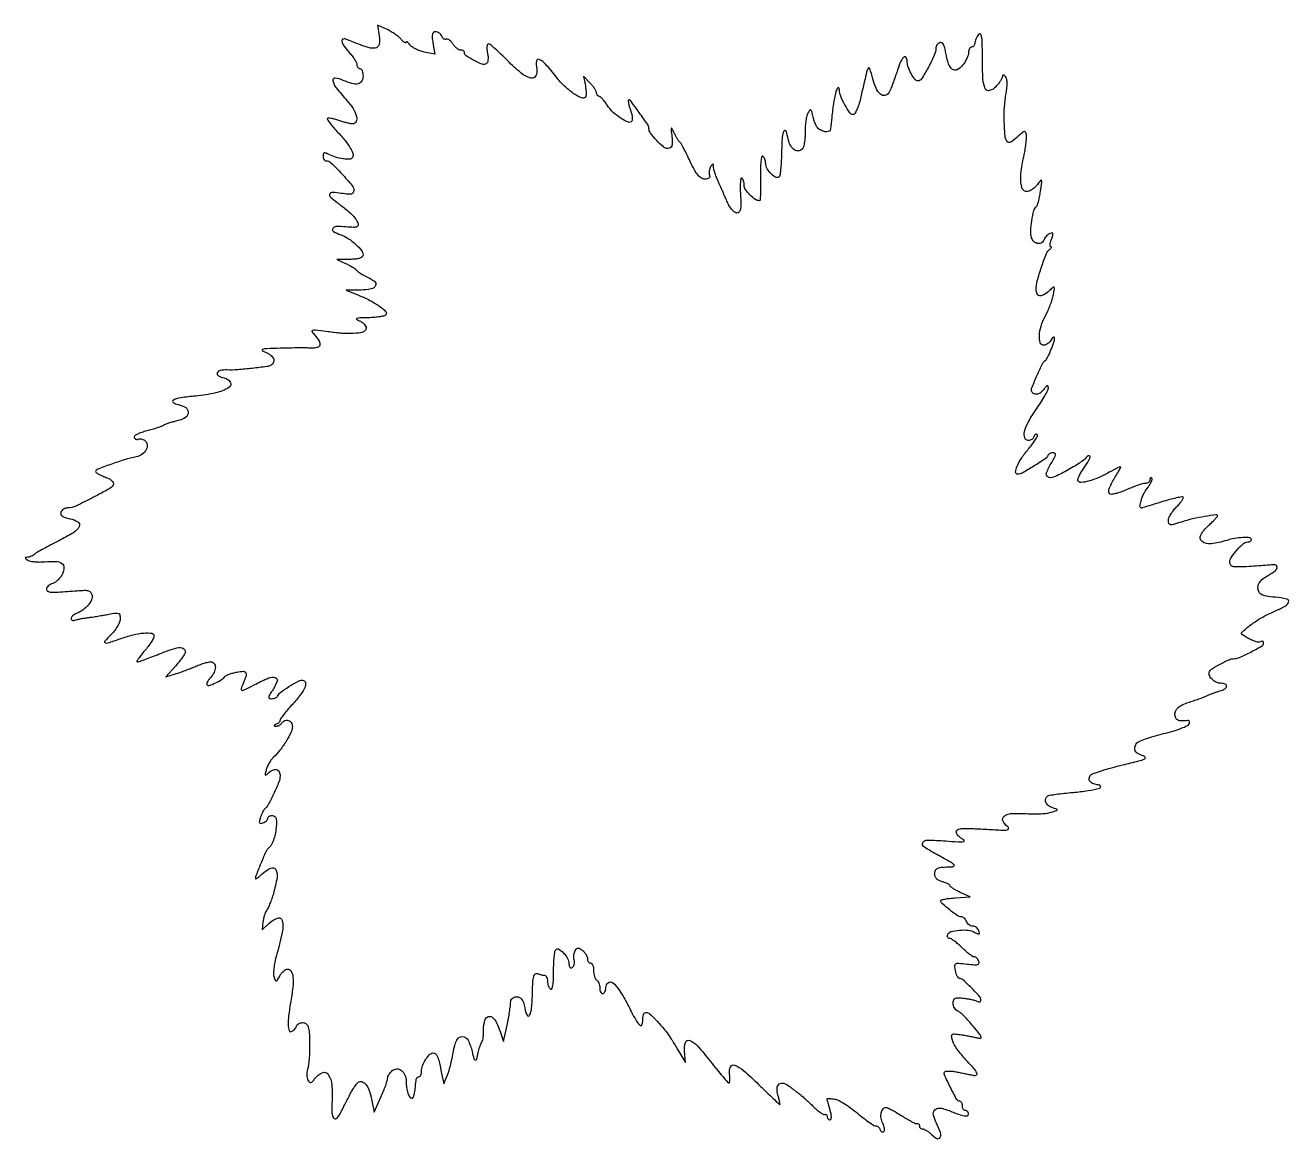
# Model space of a CAD drawing. Extents: x 0 to 411, y 0 to 362.
import ezdxf

# ---------------------------------------------------------------- set-up
doc = ezdxf.new("R2010")
doc.units = 0

msp = doc.modelspace()

# ---------------------------------------------------------------- linework, layer by layer
msp.add_lwpolyline([(115.286939, 358.619231, -0.097215), (115.194819, 355.824182, -0.319107), (113.889245, 354.664606, -0.114981), (110.983449, 355.016461, -0.012898), (104.75, 357.471929, 0.150533), (103.513009, 357.598822, 0.407743), (103.061791, 356.939096, 0.114371), (103.731744, 355.364218, 0.029435), (105.5, 353.216574, -0.021322), (106.457009, 352.091908, -0.024718), (107.265625, 350.942238, -0.024851), (107.845128, 349.915521, -0.116563), (108, 349.260218, 0.077842), (108.075407, 348.778794, 0.090252), (108.29375, 348.370189, 0.10078), (108.618625, 348.097028, 0.125213), (109, 348, -0.226478), (109.382936, 347.817169, -0.074992), (109.70625, 347.265625, -0.057076), (109.926884, 346.457356, -0.038131), (110, 345.5, -0.13637), (109.547984, 343.873507, -0.20907), (108.372482, 343.040578, -0.121384), (106.384314, 343.114832, -0.03717), (103.542827, 344.162441, 0.077016), (100.955988, 344.888955, 0.50583), (100.174992, 344.057746, 0.123382), (101.234333, 341.7348, 0.016558), (104.75, 337.615452, -0.044126), (106.779407, 334.953707, -0.079872), (107.853211, 332.440664, -0.15814), (107.734717, 330.732975, -0.306007), (106.649223, 330, -0.048295), (105.925276, 330.070089, -0.011842), (104.755158, 330.327713, -0.012018), (103.42248, 330.688564, -0.011741), (102.098177, 331.11562, 0.016211), (100.838549, 331.509427, 0.023495), (99.702287, 331.767827, 0.020661), (98.780388, 331.893339, 0.22346), (98.435952, 331.769285, 0.353158), (98.399815, 331.431026, 0.014362), (99.143625, 330.346745, 0.019592), (100.177627, 329.039361, 0.011949), (101.493755, 327.575299, -0.016092), (104.155029, 324.565103, -0.039587), (105.85093, 322.152225, -0.057129), (106.684101, 320.283363, -0.218064), (106.529977, 319.048504, -0.251192), (105.609146, 318.515114, -0.041676), (103.491927, 318.62209, -0.041729), (101.050324, 319.160898, -0.047734), (98.845299, 320.082794, 0.02835), (97.916605, 320.51402, 0.168187), (97.389678, 320.537628, 0.259386), (97.09413, 320.235706, 0.066885), (97, 319.535184, 0.060738), (97.071577, 318.948127, 0.079371), (97.282399, 318.45096, 0.097336), (97.594695, 318.1181, 0.157074), (97.961357, 318, -0.194543), (99.557766, 317.354427, -0.013117), (103.068135, 313.777389, -0.013746), (106.371882, 310.02777, -0.175463), (107, 308.292985, -0.149478), (106.778587, 307.568915, -0.19072), (106.207515, 307.177918, -0.081467), (105.093562, 307.110022, -0.014217), (103, 307.384009, 0.024074), (100.08104, 307.707655, 0.306747), (99.178854, 307.175429, 0.330695), (99.375004, 306.188566, 0.025956), (101.581193, 304.390073, -0.009219), (104.463743, 302.196558, -0.027098), (106.332446, 300.547292, -0.039653), (107.541086, 299.153146, -0.070162), (108.26264, 297.816154, -0.117479), (108.365989, 296.965559, -0.288814), (107.988885, 296.494719, -0.094039), (106.937703, 296.34053, -0.009856), (104.44323, 296.494371, 0.026241), (101.301149, 296.585003, 0.246677), (100.158192, 295.949678, 0.431636), (100.378807, 295.029006, 0.039646), (102.75, 293.908637, -0.052633), (105.240084, 292.652147, -0.041205), (107.642203, 290.807591, -0.041447), (109.472681, 288.845607, -0.168542), (110, 287.325686, -0.225899), (109.723575, 286.745073, -0.090858), (108.933212, 286.312372, -0.054552), (107.622167, 286.031994, -0.020648), (105.75, 285.918781), (101.5, 285.837562), (104.340207, 284.58184, -0.017099), (105.475902, 284.032564, -0.018567), (106.539917, 283.420796, -0.018384), (107.408034, 282.832352, -0.080931), (107.840207, 282.392705, 0.079916), (108.268223, 281.955526, 0.018924), (109.113998, 281.378571, 0.018999), (110.148843, 280.78218, 0.017718), (111.25, 280.251084, -0.064044), (113.696602, 278.778279, -0.347037), (114.030533, 277.370776, -0.241954), (112.630875, 276.282494, -0.043843), (109.25, 275.948472), (104.5, 275.896944), (108.5, 274.283864, -0.023814), (112.190723, 272.58702, -0.034798), (115.242843, 270.723608, -0.037756), (117.318311, 268.999561, -0.352535), (117.452741, 267.923533, -0.193797), (116.957115, 267.558834, -0.020474), (115.52478, 267.252668, -0.022924), (113.720926, 267.028199, -0.01644), (111.690983, 266.936614, 0.005195), (108.972464, 266.875163, 0.071349), (108.003167, 266.703335, 0.609589), (107.95653, 266.41065, 0.063018), (108.75, 265.968838, -0.05432), (109.610511, 265.509056, -0.056546), (110.339062, 264.880022, -0.062859), (110.835196, 264.18514, -0.124258), (111, 263.532224, -0.212938), (110.624572, 262.690652, -0.1214), (109.623771, 262.156887, -0.050202), (107.679264, 261.866938, -0.00894), (104, 261.757187, -0.030621), (103.639163, 261.774985, -0.000805), (102.042543, 261.954747, -0.001691), (100.167419, 262.17535, -0.001155), (98.038445, 262.438115, 0.003444), (94.440436, 262.865485, 0.105917), (93.547506, 262.776156, 0.500113), (93.404108, 262.360984, 0.035178), (94.288445, 261.233766, -0.046369), (95.696073, 259.354545, -0.200741), (95.905418, 258.005967, -0.277534), (95.099654, 257.197385, -0.078044), (93.25, 257.030596, 0.014117), (91.725639, 257.087956, 0.003102), (89.104687, 257.096284, 0.003225), (86.073049, 257.067555, 0.003095), (83, 256.999582, 0.003134), (78.649574, 256.849115, 0.056587), (77.274759, 256.635853, 0.630097), (77.208584, 256.270818, 0.062407), (78.25, 255.700578, -0.063238), (79.924658, 254.77999, -0.132335), (80.851089, 253.631356, -0.200811), (80.872938, 252.495449, -0.161406), (80.081439, 251.550332, -0.104564), (78.640475, 251.032159, -0.006074), (73.971715, 250.447008, -0.010049), (69.244278, 250.008766, -0.025876), (65.815738, 249.938131, 0.052357), (63.509979, 249.768406, 0.264796), (62.556828, 248.972392, 0.383145), (62.921747, 248.043968, 0.066878), (64.860028, 247.377994, -0.215005), (66.800881, 245.989592, -0.401891), (66.382995, 244.26702, -0.087118), (62.075456, 242.472513, -0.032646), (55.588501, 241.454473, 0.013277), (50.74505, 240.885425, 0.077783), (48.303113, 240.133365, 0.571717), (48.243783, 239.374813, 0.10355), (49.887777, 238.672445, -0.096068), (52.30038, 237.683709, -0.258115), (53.13638, 236.097706, -0.247418), (52.246809, 234.489281, -0.091328), (49.782823, 233.4523, 0.013287), (48.438689, 233.11941, 0.011826), (47.060425, 232.703611, 0.011957), (45.83868, 232.270658, 0.035456), (45.032823, 231.895833, -0.037687), (44.171379, 231.499812, -0.009157), (42.692966, 230.98141, -0.009339), (40.970892, 230.448219, -0.009173), (39.219826, 229.976319, 0.023334), (37.621241, 229.496576, 0.041953), (36.372989, 228.936041, 0.057962), (35.601771, 228.383456, 0.361309), (35.538924, 227.937019, 0.073525), (35.822691, 227.600366, 0.087941), (36.176201, 227.384493, 0.100579), (36.542795, 227.320695, 0.132109), (36.866844, 227.417705, -0.128237), (37.240029, 227.532529, -0.054481), (37.766048, 227.498056, -0.049011), (38.349917, 227.335057, -0.04588), (38.904758, 227.058863, -0.218126), (39.742118, 225.801991, -0.156507), (39.48238, 224.110015, -0.118608), (38.154737, 222.530362, -0.109893), (36.217103, 221.672394, 0.023996), (32.424109, 220.720355, 0.013253), (27.887931, 219.215065, 0.005166), (23.458385, 217.561693, 0.310218), (23, 216.893981, 0.24033), (23.169144, 216.562408, 0.026467), (23.907744, 216.084344, 0.027671), (24.906312, 215.581878, 0.018861), (26.090193, 215.118403, -0.03728), (27.26532, 214.607721, -0.058538), (28.172221, 213.985382, -0.078175), (28.709162, 213.343226, -0.215375), (28.775947, 212.770578, -0.190376), (27.658761, 211.401474, -0.008166), (22.07735, 208.397147, -0.011445), (16.51322, 205.677892, -0.100406), (13.856989, 205.051617, 0.076434), (13.188676, 204.927257, 0.062896), (12.538612, 204.60342, 0.064369), (12.004207, 204.138138, 0.090109), (11.676104, 203.598325, 0.180962), (11.670545, 202.933299, 0.154474), (12.1006, 202.374828, 0.081295), (13.058154, 201.9172, 0.024541), (14.631461, 201.541316, -0.097048), (17.207008, 200.515789, -0.384454), (17.615029, 199.008164, -0.139372), (15.761584, 197.005494, -0.021772), (10.995781, 194.379719, 0.005467), (8.420033, 193.068156, 0.006778), (6.053346, 191.789121, 0.005642), (4.097048, 190.668218, 0.049601), (3.292206, 190.080517, -0.045029), (2.734951, 189.665757, -0.034196), (2.059616, 189.312904, -0.035039), (1.374483, 189.068186, -0.065383), (0.792206, 188.984687, 0.036204), (0.224378, 188.936748, 0.411539), (0.103558, 188.772205, 0.202), (0.256727, 188.520178, 0.015462), (0.928791, 188.065171, 0.092918), (1.744197, 187.740512, 0.024743), (3.134373, 187.538737, 0.024205), (4.766606, 187.463175, 0.022836), (6.430768, 187.542788, -0.03185), (9.993078, 187.648932, -0.139488), (11.97824, 187.010668, -0.250053), (12.690931, 185.68243, -0.107901), (12.254102, 183.658348, -0.0512), (11.668884, 182.659167, -0.040472), (10.849089, 181.711254, -0.041766), (9.932729, 180.949752, -0.075782), (9.060958, 180.519347, 0.051169), (8.272651, 180.177119, 0.057913), (7.605406, 179.693146, 0.06643), (7.15093, 179.147966, 0.141495), (7, 178.625303, 0.269888), (7.399983, 177.938263, 0.117385), (8.45152, 177.632852, 0.03023), (10.752552, 177.659258, 0.002279), (16.978495, 178.136308, -0.014578), (19.391957, 178.261623, -0.079901), (20.680845, 178.084274, -0.158369), (21.410321, 177.57407, -0.113482), (21.81935, 176.658972, -0.15558), (21.643119, 175.124482, -0.07123), (20.551877, 173.404066, -0.062857), (18.823111, 171.832588, -0.061959), (16.75, 170.730896, 0.046461), (16.080521, 170.401234, 0.052807), (15.514062, 169.965282, 0.06024), (15.126114, 169.494285, 0.143135), (15, 169.06277, 0.143068), (15.100081, 168.720163, 0.15126), (15.367188, 168.494205, 0.119098), (15.772067, 168.426863, 0.071744), (16.25, 168.531484, -0.032021), (16.925787, 168.73663, -0.00878), (18.014063, 168.972169, -0.008837), (19.259765, 169.196165, -0.009111), (20.5, 169.373493, 0.006624), (21.915973, 169.568767, 0.003217), (23.720312, 169.853889, 0.003189), (25.595334, 170.174855, 0.004594), (27.25, 170.484684, -0.012774), (29.477831, 170.864226, -0.128762), (30.405872, 170.758986, -0.247977), (30.861676, 170.234677, -0.05743), (31, 169.034368, -0.095459), (30.79909, 167.99162, -0.034716), (30.141346, 166.630288, -0.032894), (29.195532, 165.203089, -0.033607), (28.076923, 163.923077, 0.01115), (25.967921, 161.717852, 0.498304), (26.068231, 161.178203, 0.19823), (26.954891, 161.115102, 0.004712), (30.960029, 162.485897, -0.022897), (35.185554, 163.76251, -0.041343), (38.750128, 164.35597, -0.057394), (41.242038, 164.275386, -0.371788), (42, 163.39694, -0.122661), (41.820416, 162.675924, -0.019981), (41.08832, 161.421154, -0.020989), (40.084686, 159.985452, -0.017119), (38.896408, 158.534796, 0.011653), (37.759911, 157.177882, 0.022863), (36.932191, 156.038346, 0.026958), (36.444187, 155.202741, 0.561157), (36.567947, 155, 0.082648), (37.096887, 155.088033, 0.003169), (38.982227, 155.746855, 0.0056), (41.207118, 156.568391, 0.003911), (43.69829, 157.542485, -0.019611), (49.443599, 159.583503, -0.241563), (51.663663, 159.198029, -0.398035), (51.9504, 157.499208, -0.032541), (48.943461, 153.588387), (45.886922, 150.107181), (48.693461, 150.954322, 0.011309), (50.031187, 151.391353, 0.005089), (51.767707, 152.0224, 0.005035), (53.589256, 152.726412, 0.006839), (55.217881, 153.400731, -0.013456), (56.753649, 154.012926, -0.014181), (58.293695, 154.530215, -0.013929), (59.643249, 154.900574, -0.060068), (60.467881, 155, -0.226254), (61.528892, 154.493981, -0.178244), (61.943973, 153.274135, -0.109553), (61.516083, 151.548322, -0.068681), (60.339464, 149.82261, 0.030426), (59.744371, 149.078729, 0.046215), (59.332138, 148.361304, 0.057497), (59.138864, 147.766756, 0.251306), (59.242085, 147.424581, 0.294217), (59.99698, 147.261224, 0.022883), (61.986753, 148.114082, 0.029404), (63.942552, 149.206747, 0.090326), (65.049711, 150.234942, -0.127183), (65.454541, 150.559372, -0.019272), (66.424312, 150.951269, -0.020549), (67.631317, 151.330487, -0.016484), (68.957271, 151.641454, -0.036966), (71.133761, 151.911621, -0.342064), (71.862552, 151.402715, -0.164351), (71.833343, 150.172741, -0.01013), (70.492604, 146.713878, 0.128832), (70.391811, 145.965075, 0.432285), (70.747454, 145.704518, 0.07068), (71.834568, 146.070673, 0.005671), (74.528089, 147.463878, -0.018955), (79.276613, 149.762263, -0.187604), (81.450893, 149.85359, -0.431379), (82.026349, 148.590029, -0.048256), (80.38499, 145.464817, 0.009907), (79.479848, 144.021818, 0.127336), (79.300946, 143.415909, 0.349323), (79.535092, 143.100338, 0.065169), (80.301657, 143, 0.047603), (80.912286, 143.058268, 0.052208), (81.48132, 143.230923, 0.058803), (81.928412, 143.484768, 0.134782), (82.166667, 143.786122, -0.13317), (83.131065, 145.013906, -0.017685), (85.871106, 146.907942, -0.018088), (88.739327, 148.601165, -0.124922), (90.310751, 149, -0.331369), (91.228332, 148.316874, -0.174982), (91.145182, 146.82253, -0.063828), (89.681304, 144.321367, -0.020887), (86.928043, 141.044456, 0.008523), (85.423126, 139.340667, 0.01224), (84.153863, 137.7774, 0.008108), (83.156564, 136.441491, 0.15755), (83, 135.956953, -0.13155), (82.909122, 135.617516, -0.061239), (82.632813, 135.25065, -0.054489), (82.228123, 134.913858, -0.050464), (81.75, 134.662281, 0.013592), (81.169673, 134.409563, 0.263902), (81.060469, 134.255579, 0.400844), (81.153279, 134.136398, 0.020128), (81.690983, 134.078947, 0.077062), (82.192404, 134.123, 0.057435), (82.713662, 134.316941, 0.057627), (83.175222, 134.623357, 0.079172), (83.5, 135, -0.148604), (84.466296, 135.851228, -0.180959), (85.661557, 135.933928, -0.17839), (86.629761, 135.21, -0.144928), (87, 133.959507, -0.110365), (86.575492, 132.059739, -0.027623), (85.05698, 129.246208, -0.02857), (83.044702, 126.350283, -0.038698), (80.893047, 124.002104, 0.046503), (80.222612, 123.247148, 0.025001), (79.536225, 122.206868, 0.02468), (78.937187, 121.06709, 0.035288), (78.530652, 120, 0.008027), (78.142429, 118.636569, 0.171786), (78.174974, 118.224967, 0.486644), (78.409129, 118.166217, 0.025272), (79.087605, 118.75, -0.073713), (80.517111, 119.757415, -0.172698), (81.796353, 119.917783, -0.223303), (82.671782, 119.242963, -0.119233), (83, 117.886155, -0.095665), (82.61637, 115.899439, -0.014442), (80.992275, 112.166622, -0.0143), (79.156339, 108.533129, -0.098286), (77.884781, 107, 0.09182), (77.603557, 106.669635, 0.018763), (77.244608, 105.987786, 0.019176), (76.882607, 105.151928, 0.016969), (76.569391, 104.256292, 0.020292), (76.260549, 103.104165, 0.178364), (76.328721, 102.589487, 0.318882), (76.676218, 102.413532, 0.05449), (77.434609, 102.613281, 0.046317), (78.033467, 102.90922, 0.052655), (78.540166, 103.299845, 0.060054), (78.88725, 103.721357, 0.143191), (79, 104.106989, -0.164455), (79.115158, 104.447641, -0.095748), (79.440625, 104.737678, -0.076852), (79.926285, 104.933678, -0.057609), (80.5, 105, -0.383206), (81.731882, 103.893365, -0.061796), (81.674177, 100.379229, -0.054556), (80.6772, 96.456055, -0.128007), (78.9515, 94, 0.11576), (78.360027, 93.199967, 0.003538), (76.750496, 89.383024, 0.004109), (75.217844, 85.58729, 0.094163), (75, 84.440808, 0.565275), (75.131324, 84.361766, 0.029991), (75.64289, 84.673406, 0.023792), (76.348328, 85.21492, 0.011941), (77.188561, 85.961045, -0.072197), (79.978714, 87.894077, -0.397132), (81.57433, 87.410398, -0.175342), (82.024978, 84.835388, -0.026054), (80.824917, 79.61602, -0.012162), (80.30422, 77.947033, -0.012844), (79.711626, 76.335747, -0.012547), (79.131574, 74.975947, -0.055304), (78.685107, 74.229076, 0.059898), (78.29453, 73.561904, 0.024169), (77.920536, 72.573259, 0.023497), (77.616384, 71.458412, 0.027511), (77.437036, 70.376955), (77.153692, 67.795758), (79.391297, 69.897879, -0.103126), (82.199954, 71.614721, -0.448664), (83.708311, 70.790024, -0.110975), (83.730553, 67.033002, -0.015279), (81.816147, 59.398198, 0.019569), (81.310907, 57.307418, 0.021374), (80.988001, 55.244007, 0.021421), (80.864038, 53.467219, 0.0913), (81.027886, 52.420503, 0.018159), (81.461098, 51.315677, 0.350559), (81.765345, 51.15478, 0.217346), (82.112334, 51.400372, 0.008859), (82.878141, 52.772304, -0.046912), (83.442766, 53.624495, -0.048578), (84.150441, 54.345614, -0.053509), (84.88792, 54.840266, -0.121568), (85.535184, 55, -0.284728), (86.664853, 54.299951, -0.095898), (87.204586, 52.350018, -0.048877), (87.141789, 49.019281, -0.014706), (86.404046, 44, 0.013706), (85.780789, 39.817811, 0.037058), (85.641533, 36.821717, 0.067946), (85.932756, 35.054469, 0.434096), (86.661127, 34.700204, 0.069707), (87.152299, 34.972113, 0.042182), (87.648911, 35.415735, 0.041446), (88.076408, 35.950329, 0.056381), (88.360826, 36.497913, -0.114665), (88.694318, 36.990922, -0.078846), (89.257104, 37.36803, -0.072745), (89.957028, 37.575188, -0.072399), (90.688144, 37.573709, -0.157308), (91.615384, 37.115893, -0.130901), (92.183019, 36.168478, -0.056611), (92.481643, 34.390077, -0.009317), (92.602449, 30.903114, -0.011247), (92.585534, 28.298916, -0.012213), (92.450265, 25.768894, -0.011758), (92.230933, 23.612333, -0.056751), (91.940513, 22.416526, 0.052025), (91.712545, 21.515, 0.043685), (91.656949, 20.530399, 0.045633), (91.769515, 19.613158, 0.085271), (92.048579, 18.921398, 0.059645), (92.563683, 18.274848, 0.254621), (93.02164, 18.143024, 0.159192), (93.537788, 18.448296, 0.0224), (94.322181, 19.425931, -0.135177), (96.712392, 21.322309, -0.35718), (98.665222, 20.752005, -0.134012), (99.845346, 17.352267, -0.032284), (99.864165, 11.334708, 0.028964), (99.853079, 8.171643, 0.151682), (100.451573, 6.559529, 0.432358), (101.387131, 6.467477, 0.093871), (102.511256, 7.899543, 0.001219), (103.020799, 8.888219, 0.000379), (103.781751, 10.376365, 0.000379), (104.629618, 12.0407, 0.000417), (105.447897, 13.653295, -0.012624), (106.268351, 15.176836, -0.014897), (107.122802, 16.57354, -0.013824), (107.90643, 17.703233, -0.085053), (108.414358, 18.192798, -0.23259), (109.65854, 18.368433, -0.147828), (110.881424, 17.513108, -0.081526), (111.963471, 15.552194, -0.034952), (112.768551, 12.661943), (113.619973, 8.5), (115.809987, 13.377118, 0.008796), (116.648575, 15.336152, 0.010904), (117.356684, 17.188899, 0.00935), (117.885167, 18.759642, 0.076614), (118, 19.504674, -0.093065), (118.106723, 20.073086, -0.042539), (118.440625, 20.753481, -0.040164), (118.926066, 21.431261, -0.044093), (119.5, 22, -0.169683), (120.995145, 22.556911, -0.17347), (122.495801, 22.054397, -0.134299), (123.608378, 20.551159, -0.092802), (124, 18.459343, 0.037733), (124.148407, 16.495594, 0.045808), (124.591341, 14.704339, 0.052424), (125.2099, 13.386057, 0.262631), (125.894185, 13, 0.303563), (126.316993, 13.282754, 0.040989), (126.659701, 14.352715, 0.027854), (126.960555, 16.081007, 0.008274), (127.228639, 18.75, -0.063715), (127.330905, 19.227883, -0.076573), (127.547371, 19.632812, -0.089889), (127.840609, 19.904751, -0.143072), (128.166667, 20, 0.196476), (128.487807, 20.13126, 0.08369), (128.765617, 20.514063, 0.064681), (128.960549, 21.080184, 0.045578), (129.035435, 21.75, -0.08275), (129.369906, 23.533621, -0.049535), (130.309324, 25.480931, -0.050218), (131.525458, 27.084582, -0.159021), (132.68906, 27.729687, -0.222049), (133.500522, 27.525776, -0.121184), (134.131796, 26.689153, -0.044958), (134.722686, 24.877983, -0.0065), (135.542839, 21.076801), (136.234992, 17.653602), (137.467769, 20.585516, 0.026429), (137.99098, 22.040594, 0.011059), (138.547274, 24.048932, 0.010905), (139.049133, 26.2287, 0.013909), (139.411546, 28.258715, -0.067871), (140.478952, 31.91038, -0.299535), (142.276098, 33.059302, -0.279634), (144.157813, 31.883282, -0.063381), (145.469529, 28.178494, 0.012659), (146.037481, 25.847657, 0.296524), (146.5209, 25.415091, 0.385209), (146.991068, 25.724458, 0.015798), (147.474666, 27.868453, -0.019973), (147.687503, 28.776657, -0.015948), (147.98666, 29.736845, -0.016234), (148.321268, 30.608871, -0.0387), (148.639145, 31.225142, 0.073054), (148.916437, 31.867124, 0.027474), (149.118145, 32.827869, 0.026513), (149.226015, 33.913943, 0.029137), (149.213035, 34.971382, -0.035636), (149.213801, 36.048928, -0.02888), (149.363335, 37.195388, -0.029762), (149.626786, 38.240434, -0.064192), (149.975555, 38.991641, -0.224573), (151.002076, 39.643985, -0.22139), (152.166408, 39.269142, -0.093261), (153.41362, 37.585585, -0.030159), (154.601749, 34.705924), (155.703498, 31.5), (156.851749, 36.799221, 0.006845), (157.291316, 38.97109, 0.007232), (157.662701, 41.114837, 0.006952), (157.930161, 42.970181, 0.032328), (158, 44.049221, -0.075967), (158.127799, 44.885513, -0.121369), (158.500501, 45.5005, -0.121201), (159.116669, 45.872511, -0.07563), (159.954687, 46, -0.108277), (160.908968, 45.790894, -0.127158), (161.624532, 45.207034, -0.084604), (162.159049, 44.140659, -0.027605), (162.579991, 42.425304, 0.062799), (163.356859, 40.007384, 0.623248), (164.162975, 39.991414, 0.098439), (164.85324, 42.394771, 0.01544), (165.113406, 47.340309, -0.007723), (165.24547, 50.895776, -0.049818), (165.517402, 52.669498, -0.155438), (165.998065, 53.436017, -0.273721), (166.711932, 53.557048, 0.018327), (167.335044, 53.343785, 0.015562), (168.00688, 53.163633, 0.015842), (168.629359, 53.03798, 0.0419), (169.081787, 53, -0.199804), (169.432624, 52.853974, -0.085231), (169.730275, 52.429836, -0.065244), (169.93248, 51.801974, -0.045346), (170, 51.059017, 0.046881), (170.074077, 50.270704, 0.046318), (170.29375, 49.50665, 0.050262), (170.616444, 48.876024, 0.111412), (171, 48.5, 0.465095), (171.421772, 48.638414, 0.052936), (171.735062, 49.739286, 0.031434), (171.938972, 51.608966, 0.011447), (172, 54.274316, -0.009736), (172.048636, 56.77189, -0.013876), (172.196474, 58.985388, -0.009784), (172.40437, 60.80101, -0.164414), (172.668848, 61.335515, -0.341989), (173.692582, 61.465564, -0.069436), (175.223958, 60.248998, -0.061075), (176.560221, 58.449815, -0.129928), (177, 56.785995, 0.050775), (177.073204, 56.066986, 0.130743), (177.304521, 55.603524, 0.208015), (177.657768, 55.438226, 0.146297), (178.087118, 55.553842, 0.121729), (178.468253, 55.94302, 0.07104), (178.718434, 56.550184, 0.06417), (178.806187, 57.27283, 0.062194), (178.709686, 58.002161, -0.051886), (178.59084, 58.777497, -0.039407), (178.616955, 59.63759, -0.040376), (178.772965, 60.449516, -0.070876), (179.046352, 61.075, -0.060915), (179.530231, 61.679211, -0.197199), (179.997303, 61.868186, -0.144382), (180.562967, 61.698322, -0.028562), (181.423785, 61.063253, -0.046053), (182.026881, 60.460918, -0.040838), (182.536987, 59.734721, -0.043068), (182.887284, 58.99952, -0.089881), (183, 58.377555, 0.070908), (183.075037, 57.851101, 0.086403), (183.29375, 57.404657, 0.100269), (183.618661, 57.106184, 0.136626), (184, 57, -0.222681), (184.382793, 56.820624, -0.076538), (184.70625, 56.282961, -0.058208), (184.92683, 55.49372, -0.039081), (185, 54.559017, 0.037634), (185.073842, 53.57934, 0.041396), (185.29375, 52.653525, 0.045439), (185.615492, 51.906663, 0.130646), (186, 51.5, -0.111412), (186.383556, 51.123976, -0.050262), (186.70625, 50.49335, -0.046318), (186.925923, 49.729296, -0.046881), (187, 48.940983, 0.049547), (187.073784, 48.198222, 0.069539), (187.29375, 47.570164, 0.089706), (187.618213, 47.147465, 0.186414), (188, 47, 0.191087), (188.381882, 47.151477, 0.088204), (188.70625, 47.5875, 0.068025), (188.926307, 48.234582, 0.048028), (189, 49, -0.217964), (189.728806, 50.592422, -0.358714), (191.125849, 50.625305, -0.084568), (193.411855, 48.10538, -0.022991), (196.103799, 43.426142, 0.005939), (198.700458, 38.533915, 0.065749), (200.004536, 36.749649, 0.528878), (200.683667, 36.862475, 0.108726), (201, 38.3, -0.059407), (201.231102, 40.238226, -0.329864), (201.987793, 40.870677, -0.194895), (203.216655, 40.455228, -0.026845), (205.204545, 38.548148, -0.007607), (207.442891, 36.083177, -0.020937), (208.919331, 34.258023, -0.019486), (210.295093, 32.244195, -0.005867), (212.229684, 29.079088), (214.861105, 24.658176), (214.569835, 28.329088, -0.09935), (214.908725, 31.166547, -0.431656), (216.275964, 31.808356, -0.117785), (218.812263, 30.033445, -0.015887), (223, 25, 0.00497), (225.134918, 22.316907, 0.00778), (227.029818, 20.05625, 0.003018), (228.684152, 18.16701, 0.214595), (229.05536, 18, 0.360343), (229.26303, 18.171998, 0.033703), (229.348537, 18.88125, 0.031188), (229.33909, 19.849748, 0.018407), (229.213308, 21, -0.148151), (229.54431, 23.213567, -0.388465), (230.908127, 23.769641, -0.091936), (233.764708, 22.067997, -0.01374), (238.687025, 17.5, 0.00192), (241.248088, 15.008067, 0.003103), (243.448814, 12.909375, 0.000553), (245.40227, 11.073576, 0.190571), (245.5883, 11, 0.463765), (245.669543, 11.096004, 0.007243), (245.523309, 11.896644, 0.013308), (245.301201, 12.881755, 0.007732), (244.984971, 14.052404, -0.078899), (244.71073, 16.29229, -0.22731), (245.418182, 17.642376, -0.244469), (246.860449, 17.877455, -0.087865), (248.749692, 16.861876, 0.002768), (249.510915, 16.267437, 0.001943), (250.374193, 15.606301, 0.00196), (251.205702, 14.979731, 0.0041), (251.85866, 14.5, -0.022223), (252.58449, 13.9251, -0.005423), (253.727059, 12.9125, -0.005547), (255.012544, 11.721873, -0.005505), (256.274627, 10.5, 0.016915), (257.497455, 9.369026, 0.023949), (258.664255, 8.454687, 0.021592), (259.662021, 7.810052, 0.207249), (260.152923, 7.75, -0.117685), (260.475563, 7.767017, -0.136613), (260.751171, 7.632812, -0.124216), (260.935538, 7.362711, -0.088171), (261, 7, 0.091888), (261.070754, 6.618249, 0.095974), (261.273245, 6.29375, 0.099434), (261.575291, 6.076594, 0.10668), (261.930194, 6, 0.317582), (262.249182, 6.225337, 0.085398), (262.360389, 6.871699, 0.049535), (262.259129, 7.891288, 0.020333), (261.930194, 9.243398, -0.002214), (261.573757, 10.50731, -0.003271), (261.273245, 11.619474, -0.0015), (261.02634, 12.569136, -0.062923), (261, 12.777609, -0.40051), (261.09736, 12.879657, -0.014281), (261.689979, 12.890594, -0.01933), (262.448175, 12.853592, -0.011427), (263.348866, 12.753865, -0.085542), (264.571036, 12.370717, -0.018988), (266.488228, 11.292187, -0.019195), (268.635796, 9.85803, -0.017469), (270.737646, 8.219655, 0.009325), (272.743123, 6.603221, 0.013026), (274.599028, 5.239524, 0.009395), (276.180889, 4.183002, 0.143489), (276.805447, 4, -0.107928), (277.231752, 3.906895, -0.068405), (277.66253, 3.632813, -0.063834), (278.032312, 3.22788, -0.067487), (278.279762, 2.75, 0.069347), (278.503812, 2.321207, 0.121797), (278.805943, 2.062341, 0.159517), (279.135385, 2.012666, 0.146012), (279.444116, 2.164354, 0.181366), (279.643608, 2.561692, 0.060057), (279.634654, 3.224932, 0.050554), (279.444133, 4.02247, 0.03899), (279.084606, 4.841911, -0.087498), (278.547905, 6.478736, -0.085626), (278.597429, 8.21338, -0.109219), (279.175764, 9.519106, -0.238437), (280.126861, 10, -0.112497), (280.683993, 9.873042, -0.009394), (282.014185, 9.202545, -0.012145), (283.583101, 8.325026, -0.009077), (285.269872, 7.285259, 0.010849), (286.944985, 6.26085, 0.015483), (288.477712, 5.431053, 0.01136), (289.768854, 4.819222, 0.176465), (290.25, 4.785259, -0.135753), (290.53538, 4.787829, -0.137739), (290.779688, 4.64317, -0.114683), (290.943622, 4.36597, -0.076574), (291, 4, 0.106313), (291.082053, 3.618459, 0.099376), (291.314732, 3.29375, 0.096076), (291.662416, 3.076077, 0.09221), (292.071429, 3, -0.098387), (292.586132, 2.89773, -0.03396), (293.26875, 2.559375, -0.032192), (293.989814, 2.074034, -0.032161), (294.642857, 1.5, 0.06133), (296.634231, -0.054763, 0.419733), (297.71831, 0.227153, 0.218058), (297.868778, 1.854786, 0.035024), (296.573021, 4.858793, -0.061802), (295.584816, 7.534354, -0.237494), (295.987339, 9.208246, -0.250589), (297.540689, 9.823981, -0.06707), (300.205009, 9.150433, 0.006768), (303.769281, 7.776099, 0.042558), (305.646899, 7.257628, 0.131363), (306.609235, 7.331756, 0.318313), (307, 7.883369, 0.088331), (306.924089, 8.309713, 0.094768), (306.70625, 8.67199, 0.100006), (306.381489, 8.914342, 0.110888), (306, 9, -0.148195), (305.618646, 9.115568, -0.098894), (305.29375, 9.440625, -0.082425), (305.074694, 9.926543, -0.064853), (305, 10.5, 0.052885), (304.939129, 11.073887, 0.072714), (304.758319, 11.559375, 0.092581), (304.491231, 11.885419, 0.176766), (304.177255, 12, -0.273217), (303.177635, 12.590291, -0.010411), (301.088834, 16.571892, -0.00998), (299.160099, 20.643775, -0.311475), (299.351072, 21.684405, -0.19228), (299.764363, 21.861816, -0.019301), (300.858775, 21.84754, -0.022028), (302.208603, 21.717981, -0.015763), (303.703372, 21.459453, 0.000139), (305.248577, 21.14219, 0.000151), (306.751928, 20.834427, 0.000141), (308.040183, 20.571481, 0.000738), (308.75, 20.427899, 0.205788), (309.581481, 20.603209, 0.373135), (309.737423, 21.232748, 0.063848), (308.718581, 22.725273, 0.008781), (306.164286, 25.5, -0.01914), (304.65963, 27.204023, -0.019222), (303.291937, 29.015776, -0.019449), (302.224556, 30.683611, -0.06946), (301.742122, 31.851578, -0.032029), (301.481037, 33.216658, -0.273996), (301.71916, 33.764646, -0.182287), (302.406228, 33.951394, -0.014371), (304.317056, 33.713303, -0.00536), (305.701928, 33.484949, -0.003934), (307.232889, 33.203181, -0.003975), (308.67796, 32.913519, -0.008812), (309.773629, 32.664593, 0.065307), (310.858474, 32.544125, 0.507999), (311.106, 32.897595, 0.085104), (310.602759, 33.821095, 0.004433), (308.475795, 36.464234, 0.012505), (307.001952, 38.173811, 0.014941), (305.526876, 39.706116, 0.013737), (304.219668, 40.916779, 0.088529), (303.452166, 41.379982, -0.107027), (302.896765, 41.743586, -0.066512), (302.426574, 42.368458, -0.062112), (302.108377, 43.146583, -0.066125), (302, 43.962488, -0.074322), (302.156656, 45.01057, -0.216905), (302.62964, 45.545588, -0.119946), (303.571058, 45.71779, -0.017378), (305.527051, 45.536172, -0.01207), (306.948716, 45.319159, -0.013557), (308.303834, 45.040611, -0.012894), (309.44, 44.74368, -0.068145), (310.027051, 44.483282, 0.084664), (310.398716, 44.332827, 0.163455), (310.714196, 44.367134, 0.180764), (310.924133, 44.579025, 0.106171), (311, 44.932285, 0.185562), (310.535004, 46.142084, 0.012237), (307.919104, 48.90334, 0.012195), (305.170818, 51.534145, 0.186926), (303.968263, 52, -0.24382), (303.652523, 52.163699, -0.042702), (303.303679, 52.760683, -0.037912), (302.981289, 53.597605, -0.02576), (302.738129, 54.589558, -0.035421), (302.55201, 56.158545, -0.288766), (302.891915, 56.759176, -0.146341), (303.782143, 56.942381, -0.008552), (306.567144, 56.649555, 0.010921), (308.837697, 56.421693, 0.078926), (309.929277, 56.508488, 0.257177), (310.351707, 56.894448, 0.175119), (310.338604, 57.559997, 0.054509), (310.055161, 58.110719, 0.057316), (309.663425, 58.576999, 0.063958), (309.227957, 58.894379, 0.12618), (308.816088, 59, -0.145324), (308.276792, 59.160127, -0.01747), (307.249822, 59.88125, -0.019612), (306.065908, 60.851127, -0.014959), (304.846154, 62, 0.015511), (303.623741, 63.148832, 0.020159), (302.431771, 64.11875, 0.018234), (301.395605, 64.837205, 0.143422), (300.839744, 65, -0.137027), (300.489542, 65.097811, -0.144718), (300.249456, 65.361469, -0.11848), (300.162232, 65.760248, -0.075449), (300.243511, 66.230533, -0.248994), (301.275623, 67.213438, -0.047305), (303.917211, 67.689704, -0.048131), (306.847462, 67.653518, -0.096009), (309.054279, 66.970951, 0.01488), (310.061666, 66.469784, 0.202407), (310.462881, 66.456755, 0.373792), (310.602214, 66.718976, 0.034865), (310.370506, 67.476861, 0.074673), (310.040606, 68.059135, 0.064469), (309.539298, 68.552578, 0.066853), (308.949836, 68.886352, 0.09572), (308.361626, 69, -0.094426), (307.774079, 69.111958, -0.066827), (307.186563, 69.440625, -0.064704), (306.68814, 69.926576, -0.075752), (306.361626, 70.5, 0.061404), (306.056341, 71.073646, 0.060347), (305.619347, 71.559734, 0.065742), (305.122905, 71.889753, 0.114072), (304.643011, 72.001221, -0.153973), (303.392888, 72.397009, -0.015553), (300.864707, 74.292207, -0.013502), (298.432275, 76.346717, -0.213776), (298, 77.311558, -0.346679), (298.190412, 77.553175, -0.013004), (299.395312, 77.80991, -0.018578), (300.928988, 78.03665, -0.011387), (302.75, 78.195209), (307.5, 78.5), (304.25, 79.994111, -0.015368), (303.00482, 80.613591, -0.022569), (301.954687, 81.239525, -0.019237), (301.160733, 81.807669, -0.231828), (301, 82.135703, 0.243871), (300.850124, 82.424714, 0.035613), (300.265625, 82.777303, 0.033574), (299.457701, 83.123156, 0.022865), (298.5, 83.410644, -0.054667), (297.431301, 83.806974, -0.085775), (296.644692, 84.387137, -0.098003), (296.167173, 85.134108, -0.093626), (296, 86.019052, -0.114254), (296.266725, 87.17106, -0.180519), (296.994372, 87.860665, -0.087187), (298.44292, 88.195921, -0.014788), (301.289687, 88.264059, 0.122149), (302.204823, 88.485535, 0.519643), (302.266247, 88.948952, 0.056409), (300.972317, 89.895152, 0.004509), (297.270499, 91.964255, -0.016074), (292.512936, 94.769777, -0.383434), (292.126566, 96.14678, -0.291405), (293.543585, 97.005757, -0.012599), (299.618216, 96.71793, 0.004321), (303.564382, 96.465423, 0.036297), (305.347831, 96.496285, 0.445876), (305.577491, 96.803397, 0.235844), (305.25, 97.225393, -0.04655), (304.389269, 97.742087, -0.049943), (303.660937, 98.398453, -0.055675), (303.161435, 99.088907, -0.129479), (303, 99.701861, -0.30255), (303.452144, 100.380685, -0.076531), (304.805859, 100.716059, -0.03228), (307.355423, 100.78122, -0.005387), (312.25, 100.537461, 0.003425), (317.475739, 100.256647, 0.038663), (319.5479, 100.319769, 0.334772), (319.987321, 100.732287, 0.275904), (319.75, 101.348656, -0.11958), (318.189138, 103.327253, -0.373765), (318.629598, 104.827958, -0.134363), (321.304677, 105.663702, -0.027021), (326.338875, 105.571334, 0.018008), (328.386648, 105.496836, 0.015542), (330.538036, 105.562965, 0.015816), (332.485736, 105.745489, 0.043056), (333.838875, 106.035498, 0.004009), (335.637569, 106.602178, 0.252983), (335.859136, 106.834363, 0.397222), (335.737198, 107.063093, 0.006668), (334.25, 107.541878, -0.094285), (332.89737, 108.25666, -0.135063), (332.104579, 109.348248, -0.175253), (332.090166, 110.486761, -0.172403), (332.806696, 111.380532, -0.100077), (333.405847, 111.602016, -0.004707), (335.547454, 111.915136, -0.0076), (338.114059, 112.226088, -0.005376), (341.004128, 112.500347, 0.017199), (345.893253, 113.081224, 0.034101), (349.700859, 113.935979, 0.44455), (349.977419, 114.515631, 0.299901), (349.309017, 114.969591, -0.079988), (347.650651, 115.260263, -0.144835), (346.539168, 116.055135, -0.204118), (346.256347, 117.119978, -0.161969), (346.794329, 118.194329, -0.113675), (347.589305, 118.691654, -0.00698), (350.259198, 119.572525, -0.010088), (353.504026, 120.521581, -0.007284), (357.157197, 121.453627, 0.003597), (362.383498, 122.746062, 0.044421), (364.315407, 123.42599, 0.466536), (364.460325, 123.948466, 0.176299), (363.75, 124.454838, -0.05606), (362.069472, 125.130557, -0.158658), (361.207536, 126.034173, -0.183016), (361.109795, 127.180256, -0.078767), (361.765313, 128.594033, -0.151381), (362.406781, 129.111647, -0.010446), (364.612815, 129.935899, -0.014125), (367.337076, 130.803856, -0.010113), (370.42725, 131.625784, 0.012744), (373.494671, 132.458962, 0.018546), (376.148218, 133.361338, 0.014338), (378.245957, 134.232361, 0.209699), (378.771, 134.813001, 0.057457), (378.869227, 135.280818, 0.116194), (378.817302, 135.651494, 0.176685), (378.629029, 135.866031, 0.170708), (378.34375, 135.912829, -0.044172), (376.334733, 135.737046, -0.12829), (374.996731, 136.087543, -0.18761), (374.296377, 136.938701, -0.115187), (374.180449, 138.249179, -0.095537), (374.564189, 139.363594, -0.091698), (375.338819, 140.27398, -0.067069), (376.604617, 141.048255, -0.027208), (378.5, 141.763047, 0.00576), (380.178094, 142.314956, 0.005103), (381.9125, 142.927447, 0.005129), (383.463054, 143.510963, 0.015577), (384.5, 143.951017, -0.013123), (385.428047, 144.350243, -0.00739), (386.573438, 144.788217, -0.007371), (387.743313, 145.1964, -0.011965), (388.75, 145.504537, 0.061278), (390.342922, 146.169597, 0.23012), (390.93812, 147.038626, 0.353316), (390.523347, 147.744753, 0.090357), (389.122445, 148, -0.115156), (387.548132, 148.367457, -0.088662), (386.123904, 149.417855, -0.104205), (385.312011, 150.739689, -0.228013), (385.433791, 151.892871, -0.11871), (386.41354, 152.863862, -0.014649), (389.051056, 154.357587, -0.015267), (391.771042, 155.689901, -0.106637), (393.208502, 156, 0.104789), (395.155149, 156.412504, 0.015321), (398.815347, 158.172785, 0.010077), (402.465115, 160.162231, 0.269123), (403, 161.08401, 0.106392), (402.925172, 161.431694, 0.180891), (402.718199, 161.640127, 0.163276), (402.407145, 161.673633, 0.084496), (402.040677, 161.52514, -0.174965), (401.268115, 161.362774, -0.05445), (400.100817, 161.658429, -0.034325), (398.46101, 162.401527, -0.010479), (396.089464, 163.743869, -0.490848), (395.982681, 164.613483, -0.029491), (398.271253, 166.626454, -0.030131), (401.466749, 168.822982, -0.028298), (404.969201, 170.670423, 0.010984), (409.988558, 173.099803, 0.197607), (411.127773, 174.430913, 0.4481), (410.553233, 175.423159, 0.026989), (406.721698, 176, -0.013394), (403.836601, 176.35447, -0.077834), (402.378797, 176.812445, -0.148243), (401.591797, 177.551644, -0.095603), (401.181338, 178.743214, -0.092844), (401.233376, 179.923873, -0.103484), (401.713585, 180.956093, -0.073229), (402.724029, 181.961557, -0.025927), (404.429851, 183.091112, 0.026205), (406.886881, 184.720061, 0.249911), (407.408975, 185.820004, 0.386253), (406.732734, 186.498382, 0.039897), (404.274321, 186.424668, -0.009804), (401.476877, 186.171879, -0.00581), (398.13271, 185.9747, -0.005148), (394.99921, 185.858776, -0.026016), (393.25, 185.903108, -0.111758), (392.772947, 186.050652, -0.092292), (392.367188, 186.397028, -0.086748), (392.094493, 186.887921, -0.083694), (392, 187.448478, -0.152233), (392.497558, 189.044808, -0.031472), (394.340925, 191.384913, -0.030392), (396.445617, 193.466569, -0.181745), (397.864671, 194, 0.069388), (398.298594, 194.06051, 0.085461), (398.666497, 194.237147, 0.100015), (398.912484, 194.499451, 0.139377), (399, 194.807309, 0.392086), (398.491964, 195.355576, 0.02864), (396.248019, 195.397925, 0.032353), (393.560282, 195.119891, 0.034906), (391, 194.5, -0.044271), (385.891923, 193.363919, -0.196372), (382.97595, 194.131666, -0.368256), (382.517831, 196.181763, -0.089171), (384.833056, 199.142144, 0.007393), (386.046637, 200.259179, 0.011072), (387.06971, 201.273141, 0.006223), (387.892504, 202.147046, 0.187874), (388, 202.423033, 0.453644), (387.543046, 202.823034, 0.00788), (383.87442, 202.274264, 0.016274), (379.905231, 201.482926, 0.019786), (376.25, 200.475626, -0.00754), (373.658833, 199.692809, -0.09617), (372.651535, 199.605397, -0.285197), (372.16897, 199.980562, -0.088813), (372, 200.924334, -0.101472), (372.179139, 201.797943, -0.033116), (372.778883, 202.976542, -0.031436), (373.636783, 204.231146, -0.030703), (374.651515, 205.378788, 0.017862), (375.631584, 206.431499, 0.029041), (376.376315, 207.399253, 0.028933), (376.851866, 208.192632, 0.327932), (376.799769, 208.533564, 0.246903), (376.37775, 208.6647, 0.00787), (374.564854, 208.299873, 0.013561), (372.386833, 207.763534, 0.008795), (369.898254, 207.031314, -0.000871), (367.427603, 206.261621, -0.001377), (365.30605, 205.611132, -0.000304), (363.441368, 205.046253, -0.060569), (363.25, 205.012901, -0.460033), (362.771224, 205.516614, -0.045255), (363.135478, 207.382855, -0.040864), (363.98137, 209.59727, -0.055042), (365.114004, 211.417804, 0.023744), (365.879395, 212.492102, 0.036292), (366.426656, 213.496229, 0.040495), (366.721585, 214.315602, 0.268689), (366.614004, 214.719329, 0.127163), (366.381085, 214.856561, 0.258628), (366.180364, 214.810261, 0.158222), (366.042794, 214.572252, 0.05261), (366, 214.166667, -0.132303), (365.880179, 213.721762, -0.100569), (365.543259, 213.342708, -0.087876), (365.039266, 213.087702, -0.07341), (364.445136, 213, 0.069482), (363.573313, 212.878261, 0.012524), (362.005936, 212.389069, 0.013292), (360.186785, 211.716442, 0.011681), (358.324902, 210.920234, -0.020774), (356.514854, 210.184821, -0.029794), (354.853563, 209.698446, -0.029759), (353.507749, 209.473326, -0.226676), (352.918521, 209.681479, -0.208249), (352.613467, 210.456988, -0.086012), (352.85071, 211.584076, -0.035954), (353.730332, 213.400664, -0.005444), (355.785056, 216.877898, 0.019545), (356.492274, 218.155662, 0.584428), (356.326901, 218.40193, 0.104073), (355.661602, 218.20648, 0.002442), (352.785056, 216.642395, -0.021611), (349.202299, 214.868705, -0.037206), (346.067657, 213.752465, -0.044394), (343.656624, 213.316246, -0.284169), (342.594509, 213.847082, -0.219818), (342.530805, 214.371771, -0.029971), (342.942737, 215.428011, -0.029901), (343.619613, 216.692262, -0.021075), (344.5215, 218.029142, 0.01723), (345.423115, 219.343712, 0.026952), (346.095978, 220.538689, 0.025183), (346.517746, 221.512874, 0.293959), (346.433904, 221.899429, 0.184512), (346.172087, 222.0165, 0.123539), (345.846317, 221.953755, 0.089186), (345.50183, 221.710924, 0.055805), (345.195627, 221.322347, -0.097546), (344.642909, 220.729485, -0.009799), (343.046103, 219.622098, -0.012005), (341.067614, 218.374107, -0.009274), (338.854937, 217.106655, -0.022613), (334.673861, 215.05374, -0.237982), (332.828531, 215.157311, -0.377248), (332.365311, 216.527638, -0.037737), (334.06679, 219.869431, 0.012726), (334.990005, 221.478384, 0.084331), (335.286616, 222.352265, 0.267739), (335.113536, 222.806225, 0.172515), (334.568635, 223, 0.056222), (334.007688, 222.936725, 0.057833), (333.480578, 222.750154, 0.064049), (333.063982, 222.475034, 0.122028), (332.833333, 222.149461, -0.152582), (331.946698, 221.04479, -0.008733), (328.243168, 218.649125, -0.009532), (324.479226, 216.404981, -0.130375), (322.952484, 216, -0.435192), (322.291329, 216.709911, -0.085512), (322.759983, 218.610994, -0.047468), (324.290813, 221.366009, -0.026243), (326.636442, 224.422815, 0.015565), (327.87559, 225.968208, 0.025247), (328.817985, 227.362852, 0.022661), (329.437361, 228.500804, 0.332181), (329.356947, 228.922815, 0.171785), (329.081117, 229.039704, 0.155971), (328.780337, 228.963264, 0.108314), (328.496949, 228.686207, 0.059541), (328.279762, 228.25, -0.091153), (328.003112, 227.772185, -0.068411), (327.548326, 227.367188, -0.067172), (326.99159, 227.093566, -0.080841), (326.416667, 227, -0.329204), (325.266521, 227.84931, -0.138046), (325.216965, 229.886694, -0.064069), (326.49988, 233.117417, -0.026441), (329, 237.115505, 0.010577), (330.529665, 239.397374, 0.014085), (331.815658, 241.536753, 0.01132), (332.786857, 243.355703, 0.123496), (332.968197, 244.158948, 0.091484), (332.867647, 244.639722, 0.3862), (332.624227, 244.755828, 0.138571), (332.227895, 244.503223, 0.01967), (331.607954, 243.75, -0.060986), (330.519134, 242.629647, -0.113758), (329.386264, 242.080579, -0.157813), (328.376421, 242.169957, -0.155204), (327.602457, 242.834222, -0.236127), (327.50951, 243.866303, -0.007849), (329.119485, 247.787007, -0.012159), (330.833182, 251.527058, -0.100854), (331.964578, 253, 0.102562), (332.736432, 254.011926, 0.014141), (333.819373, 256.443936, 0.014859), (334.759546, 258.93468, 0.089359), (334.969591, 260.297053, 0.163271), (334.864127, 260.586912, 0.358972), (334.648701, 260.632572, 0.112943), (334.315836, 260.349138, 0.02828), (333.919901, 259.75, -0.055942), (333.422383, 259.080635, -0.050884), (332.774005, 258.514063, -0.054217), (332.080138, 258.127617, -0.100292), (331.45031, 258, -0.326666), (330.331964, 258.817933, -0.088765), (330.02866, 261.123909, -0.063063), (330.56841, 264.226453, -0.053438), (331.880492, 267.287227, 0.021745), (332.655057, 268.818607, 0.013856), (333.427273, 270.660049, 0.01392), (334.085445, 272.511658, 0.025032), (334.505438, 274.067643, 0.004123), (334.984168, 276.366214, 0.208), (334.888888, 276.806618, 0.434041), (334.572017, 276.847585, 0.010007), (333.296204, 275.75, -0.043455), (331.520623, 274.418031, -0.158628), (330.171077, 274.084748, -0.268375), (329.319777, 274.663302, -0.112848), (329, 276.062103, -0.065148), (329.371302, 278.899701, -0.015934), (330.731445, 283.423131, -0.01163), (332.341928, 287.873563, -0.15155), (333.423123, 289.234687, 0.029939), (333.790743, 289.519156, 0.103861), (333.970625, 289.758058, 0.310885), (333.945409, 289.91004, 0.198144), (333.774751, 289.984687, -0.356483), (333.562911, 290.165297, -0.066008), (333.536407, 290.715816, -0.045206), (333.676153, 291.51052, -0.024731), (333.981801, 292.452134, 0.014972), (334.418308, 293.712602, 0.13381), (334.440019, 294.292894, 0.360429), (334.161702, 294.504595, 0.081383), (333.534369, 294.374815, 0.064437), (332.966096, 294.067969, 0.042131), (332.399566, 293.582977, 0.041949), (331.918921, 293.006187, 0.061193), (331.608704, 292.422681, -0.152121), (330.765497, 291.354721, -0.184583), (329.533199, 291.05906, -0.164166), (328.307284, 291.658839, -0.121347), (327.513874, 292.956287, -0.089914), (327.238436, 295.096635, -0.02442), (327.581208, 298.506369, -0.020016), (328.215968, 301.823952, -0.187988), (329.021776, 303, 0.161999), (329.341571, 303.419672, 0.015238), (329.729153, 304.675, 0.018281), (330.099593, 306.239938, 0.013375), (330.40014, 308, 0.00263), (330.814964, 311.006287, 0.138348), (330.732555, 311.578271, 0.561092), (330.448836, 311.615397, 0.011774), (329.400634, 310.25, -0.048748), (328.632454, 309.389195, -0.04412), (327.68748, 308.660937, -0.046836), (326.716364, 308.161753, -0.095591), (325.878028, 308, -0.284667), (324.594746, 308.795044, -0.098941), (324.001619, 310.987303, -0.052123), (324.137817, 314.650415, -0.017488), (325.077838, 319.927342, 0.011548), (325.466407, 321.967935, 0.013041), (325.742758, 323.943363, 0.012331), (325.891843, 325.628275, 0.066885), (325.827838, 326.541419, 0.073373), (325.556731, 327.28404, 0.325858), (325.16154, 327.472151, 0.129756), (324.54423, 327.178647, 0.012495), (323.291813, 326.064856, -0.0387), (320.780724, 324.056949, -0.39252), (319.571527, 324.240862, -0.151821), (318.887553, 326.002038, -0.008307), (318.572504, 332, -0.019986), (318.579302, 333.656746, -0.009612), (318.713696, 335.77729, -0.009514), (318.938839, 337.986898, -0.013436), (319.229497, 339.943967, 0.020048), (319.486757, 341.849143, 0.03379), (319.52959, 343.46055, 0.040245), (319.378025, 344.702618, 0.146925), (319.006033, 345.393967, 0.030373), (318.552913, 345.795144, 0.168908), (318.25, 345.898657, 0.316874), (318.064472, 345.766458, 0.084692), (318, 345.388561, -0.119843), (317.87091, 344.857718, -0.023882), (317.378241, 344.006853, -0.024011), (316.693663, 343.049189, -0.020351), (315.883372, 342.105189, -0.128854), (313.854121, 340.820264, -0.375997), (312.453245, 341.430978, -0.097839), (311.681886, 344.511687, -0.012397), (311.506462, 351.392746, 0.004371), (311.46017, 356.298431, 0.034868), (311.261553, 358.552534, 0.211198), (310.845733, 359.195771, 0.39376), (310.281803, 359.099209, 0.031874), (309.813186, 358.395137, 0.02753), (309.41211, 357.60258, 0.028492), (309.128797, 356.841744, 0.068622), (309.031803, 356.25, -0.078112), (308.944246, 355.77248, -0.088433), (308.715592, 355.367188, -0.097985), (308.383898, 355.095991, -0.123127), (308, 355, 0.169492), (307.616703, 354.866226, 0.092901), (307.287218, 354.485937, 0.074062), (307.060409, 353.919426, 0.05512), (306.977764, 353.25, -0.075038), (306.839775, 352.408325, -0.028407), (306.408793, 351.294167, -0.027365), (305.794572, 350.116113, -0.029992), (305.072067, 349.049291, -0.111993), (303.338537, 347.611305, -0.280676), (301.764777, 347.734069, -0.157643), (300.468971, 349.500284, -0.040444), (299.618384, 352.985036, 0.021127), (299.259703, 354.747106, 0.068773), (298.818353, 355.850852, 0.13715), (298.285132, 356.37885, 0.222119), (297.660261, 356.423124, 0.077824), (297.153005, 356.131514, 0.065117), (296.723118, 355.682528, 0.066741), (296.432426, 355.150845, 0.092021), (296.333333, 354.616979, -0.104914), (295.844183, 352.311439, -0.01978), (293.93079, 348.426874, -0.014193), (291.741121, 344.651885, -0.259819), (290.571309, 344, -0.228974), (289.512369, 344.511771, -0.042789), (288.287862, 346.360955, -0.044429), (287.317646, 348.589755, -0.080617), (287, 350.547053, 0.165348), (286.615147, 351.678999, 0.470079), (285.894168, 351.705314, 0.083628), (284.773042, 349.923267, 0.022068), (283.612691, 346.75, -0.006809), (282.912573, 344.637678, -0.007718), (282.182552, 342.632196, -0.007112), (281.512633, 340.94889, -0.041756), (281.076726, 340.104283, -0.210761), (279.791421, 339.233533, -0.228944), (278.343396, 339.63449, -0.108278), (276.920679, 341.566164, -0.042455), (275.829211, 344.709142, 0.012788), (274.894161, 348.023718, 0.643335), (274.384222, 348.088786, 0.080368), (273.840421, 346.780636, 0.001078), (271.830229, 338.25, -0.020146), (271.274495, 336.238491, -0.030285), (270.615794, 334.542188, -0.03042), (269.948907, 333.297203, -0.260197), (269.416461, 333, -0.249154), (268.349286, 333.566978, -0.023307), (266.748144, 336.193432, -0.028878), (265.394575, 339.045477, -0.096644), (265, 341.067796, 0.175556), (264.776144, 341.685709, 0.514063), (264.40101, 341.657893, 0.066945), (263.837487, 340.373384, 0.02233), (263.358305, 338.372695, 0.008558), (263.027202, 336.481427, 0.008098), (262.754296, 334.544881, 0.005684), (262.475467, 332.075469, 0.001741), (262.109627, 328.338484, -0.215933), (261.727957, 327.671017, -0.154485), (260.899949, 327.397108, -0.094184), (259.696764, 327.609703, -0.049042), (258.326937, 328.289588, -0.110212), (257.828591, 328.780858, -0.031422), (257.294817, 329.734699, -0.030003), (256.812339, 330.917268, -0.027803), (256.460617, 332.179309, 0.008774), (256.028768, 333.993014, 0.163097), (255.713094, 334.48051, 0.421826), (255.346994, 334.434301, 0.034183), (254.759528, 333.534784, 0.067128), (254.376535, 332.565069, 0.021813), (254.072067, 331.051227, 0.0213), (253.876937, 329.320354, 0.022438), (253.83449, 327.609042, -0.01937), (253.803111, 325.928109, -0.020567), (253.641009, 324.2882, -0.020683), (253.386082, 322.89531, -0.082989), (253.059567, 322.096382, -0.197192), (251.887308, 321.245554, -0.199522), (250.462698, 321.468776, -0.128795), (249.140634, 322.845026, -0.078094), (248.354721, 324.976397, 0.039282), (247.607338, 327.616007, 0.645036), (246.924521, 327.664293, 0.108487), (246.366865, 325.721417, 0.01123), (246.170968, 320.937309, -0.00788), (246.075848, 318.159005, -0.010686), (245.896863, 315.654814, -0.007858), (245.671214, 313.582091, -0.107769), (245.420995, 312.872166, -0.376291), (244.445878, 312.573285, -0.085257), (242.885875, 313.623428, -0.067039), (241.471886, 315.392414, -0.135941), (241, 317.095971, 0.047615), (240.930701, 317.82203, 0.046642), (240.725245, 318.527138, 0.050529), (240.423367, 319.110232, 0.110073), (240.064664, 319.460036, 0.516457), (239.688257, 319.300947, 0.027469), (239.440452, 317.789844, 0.023025), (239.300962, 315.527405, 0.010044), (239.314664, 312.517923, -0.006573), (239.34781, 309.634465, -0.010956), (239.290606, 307.207126, -0.004741), (239.179795, 305.192798, -0.396083), (238.972506, 304.998871, -0.154578), (237.611527, 305.433133, -0.043137), (235.883006, 306.894423, -0.043154), (234.430335, 308.631376, -0.153758), (234, 309.997687, 0.038059), (233.942321, 310.754342, 0.041659), (233.770589, 311.470243, 0.045727), (233.519271, 312.048327, 0.129654), (233.219026, 312.364634, 0.529751), (232.93226, 312.236313, 0.02397), (232.768975, 310.965446, 0.022613), (232.70651, 309.162656, 0.011923), (232.783623, 306.923651, -0.00948), (232.905907, 303.814624, -0.053977), (232.761538, 302.168851, -0.134963), (232.339379, 301.324539, -0.21284), (231.611514, 301, -0.167203), (230.922233, 301.237129, -0.047271), (230.085246, 302.028125, -0.042007), (229.25067, 303.160344, -0.033782), (228.546917, 304.5, -0.000061), (227.845961, 306.086482, -0.000037), (227.013782, 307.970957, -0.000037), (226.186075, 309.846048, -0.000064), (225.5, 311.401129, -0.012862), (224.92467, 312.802181, -0.01378), (224.436127, 314.199407, -0.013429), (224.082766, 315.41929, -0.061011), (223.984687, 316.151129, 0.022283), (223.946816, 316.827774, 0.404302), (223.796164, 316.955159, 0.227283), (223.566485, 316.825634, 0.011494), (223.077207, 316.090684, 0.06042), (222.773839, 315.452386, 0.046657), (222.59824, 314.701528, 0.047824), (222.567767, 313.957162, 0.078095), (222.699509, 313.340684, -0.121159), (222.770048, 312.780519, -0.185094), (222.545663, 312.351532, -0.130772), (222.010387, 312.084486, -0.050717), (221.17961, 312, -0.144869), (220.072519, 312.327643, -0.076591), (218.994419, 313.289269, -0.047305), (217.83426, 315.003338, -0.015119), (216.438219, 317.75, 0.005394), (215.354374, 319.989194, 0.007622), (214.337423, 321.957813, 0.004729), (213.445704, 323.584193, 0.100102), (213.087927, 324, -0.078163), (212.769753, 324.338773, -0.013228), (212.288162, 325.0875, -0.014174), (211.766056, 326.006205, -0.012187), (211.268632, 327, 0.005332), (210.51132, 328.566308, 0.583414), (210.322288, 328.576431, 0.166607), (210.233076, 328.20845, 0.002051), (210.470897, 325.75, -0.017262), (210.601066, 323.781108, -0.095033), (210.434454, 322.735407, -0.192675), (209.955439, 322.198188, -0.115997), (209.112653, 322, -0.179651), (207.703118, 322.523341, -0.026838), (205.483531, 324.652825, -0.027522), (203.50355, 327.015883, -0.161993), (203, 328.529332, 0.151437), (202.616534, 329.766384, 0.00598), (199.856254, 333.689439, 0.003836), (196.938419, 337.668103, 0.457336), (196.37563, 337.708964, 0.223431), (196.262358, 337.394517, 0.023799), (196.374892, 336.60439, 0.025714), (196.614041, 335.629161, 0.017859), (196.979176, 334.554772, -0.027453), (197.33303, 333.444103, -0.03215), (197.541043, 332.358169, -0.033919), (197.593788, 331.436587, -0.136573), (197.438324, 330.900207, -0.361841), (196.31251, 330.523555, -0.051287), (193.971378, 331.724576, -0.04656), (191.422, 333.742417, -0.054537), (189.437789, 336.101802, 0.016608), (188.640884, 337.209876, 0.022891), (187.848913, 338.145438, 0.02061), (187.146063, 338.842604, 0.18618), (186.75, 338.997125, -0.137523), (186.463986, 339.078492, -0.099742), (186.220313, 339.305188, -0.085734), (186.056252, 339.643438, -0.070253), (186, 340.041813, 0.12037), (185.868006, 340.582152, 0.025405), (185.373465, 341.426249, 0.025233), (184.683599, 342.369982, 0.021596), (183.867116, 343.291813), (181.734232, 345.5), (182.318505, 342.368056, -0.019653), (182.499982, 341.126421, -0.026053), (182.561309, 339.986281, -0.025214), (182.516219, 339.06254, -0.173254), (182.324605, 338.657938, -0.316785), (181.007605, 338.429383, -0.04144), (178.404668, 339.935558, -0.039686), (175.492018, 342.323508, -0.035827), (172.883709, 345.219898, 0.014269), (169.38884, 349.454168, 0.110827), (167.333167, 350.957665, 0.500294), (166.390696, 350.421746, 0.085759), (166.5, 348, -0.172509), (166.200738, 345.627029, -0.354685), (164.59986, 344.908263, -0.107338), (161.417202, 346.539118, -0.026928), (157.090038, 350.5, 0.008008), (154.955753, 352.607399, 0.011762), (153.007766, 354.384375, 0.007213), (151.336182, 355.796828, 0.173496), (150.768283, 356, 0.306352), (150.458783, 355.790728, 0.070735), (150.300865, 355.146715, 0.049928), (150.301374, 354.208752, 0.02898), (150.479091, 353.0952, -0.034693), (150.655067, 351.905458, -0.048683), (150.633822, 350.832629, -0.058684), (150.433848, 349.994895, -0.16797), (150.060598, 349.537452, -0.234639), (148.778501, 349.418344, -0.027996), (146.103524, 350.626682, -0.027657), (143.583096, 352.12233, -0.250006), (143, 353.215608, 0.157863), (142.90313, 353.51478, 0.097178), (142.630036, 353.769585, 0.079101), (142.222174, 353.941615, 0.060391), (141.740547, 354, -0.122943), (141.167393, 354.143093, -0.04715), (140.47704, 354.598898, -0.043057), (139.788119, 355.258734, -0.040685), (139.20784, 356.038803, 0.040266), (138.657148, 356.780394, 0.059442), (138.055243, 357.322122, 0.078005), (137.496116, 357.598019, 0.217398), (137.072078, 357.544547, -0.16698), (136.698509, 357.459962, -0.120999), (136.294495, 357.607011, -0.092423), (135.919488, 357.973723, -0.061541), (135.63617, 358.505744, 0.078221), (135.307186, 359.076965, 0.06519), (134.79983, 359.561062, 0.066719), (134.198505, 359.888401, 0.091571), (133.594255, 360, 0.158683), (132.931261, 359.784153, 0.17845), (132.560769, 359.228569, 0.081965), (132.485681, 358.17846, 0.017176), (132.719067, 356.343761), (133.312393, 352.687521), (129.906197, 353.357232, -0.035847), (128.510501, 353.737202, -0.032383), (127.133383, 354.323027, -0.033893), (125.96814, 355.013159, -0.082178), (125.25, 355.704601, 0.022494), (124.768638, 356.293413, 0.063179), (124.367188, 356.641481, 0.201352), (124.122327, 356.688754, 0.354897), (124, 356.53812, -0.434858), (123.843713, 356.392403, -0.121537), (123.485938, 356.50774, -0.049397), (122.922873, 356.937971, -0.020527), (122.25, 357.620086, 0.037888), (121.373108, 358.44941, 0.01966), (120.16585, 359.352911, 0.019432), (118.845998, 360.188311, 0.027913), (117.612468, 360.814321), (114.724935, 362.08245)], format="xyb", close=True)

doc.saveas('drawing.dxf')
